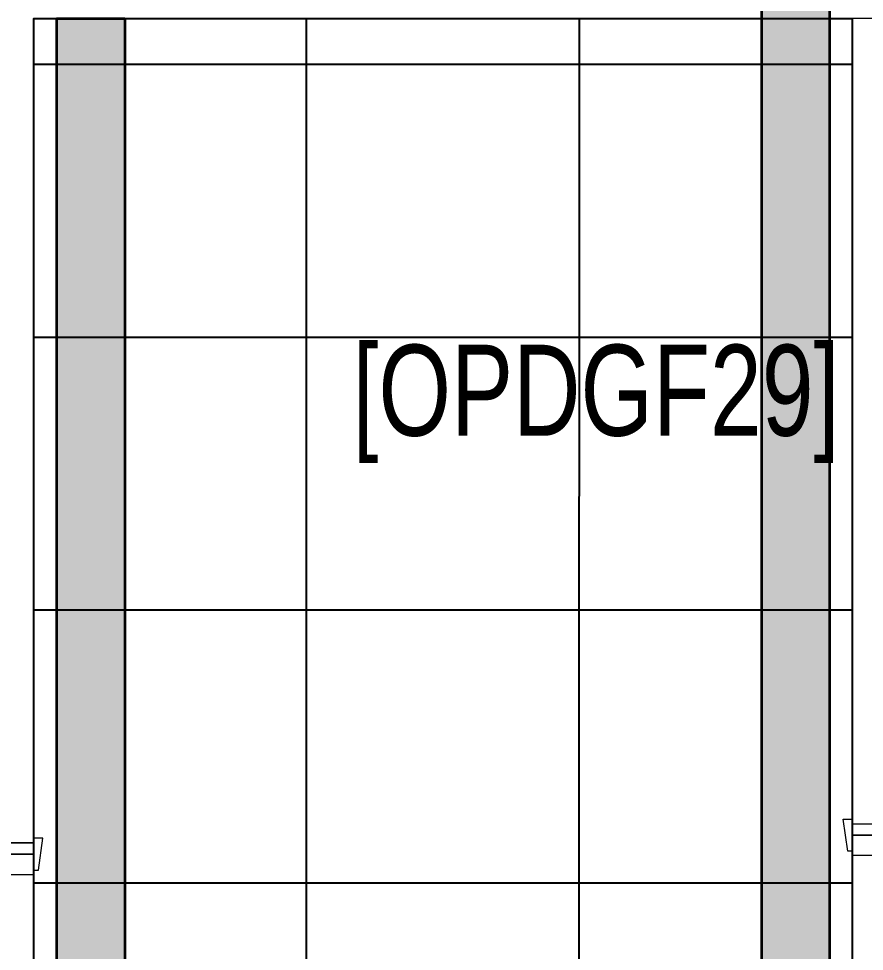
# Model space of a CAD drawing. Extents: x -509638 to 57327, y -29287 to 19916.
# Drawn here: x 33043 to 34902, y -4760 to -2710 of the extents above; entities that cross this region are included whole.
import ezdxf

# ---------------------------------------------------------------- set-up
doc = ezdxf.new("R2010")
doc.units = 0
doc.header["$LTSCALE"] = 0.25
doc.linetypes.add('DASHDOT', pattern=[25.4, 12.7, -6.35, 0, -6.35])
for name, color, linetype, lineweight in [('01-First Floor$0$72_EGR_BASE_TEXT', 252, 'Continuous', 5), ('01-First Floor$0$Walls', 251, 'Continuous', 5), ('01-First Floor$0$Wooden Joinery', 251, 'Continuous', 5), ('E-CABL-TRAY', 10, 'Continuous', 35), ('E-LITE-CLNG-CNDT', 6, 'DASHDOT', 35), ('T-CABL-TRAY', 60, 'Continuous', 35)]:
    doc.layers.add(name, color=color, linetype=linetype, lineweight=lineweight)
doc.layers.add('01-First Floor$0$FALSE CEILING', color=251, linetype='Continuous')
doc.styles.add('01-First Floor$0$X3G_ENTITY_9F38', font='swisscl.ttf', dxfattribs={"height": 0.2})

# ---------------------------------------------------------------- blocks, each defined once
blk = doc.blocks.new('01-First Floor$0$A$C72370EFE')
at = {"layer": '01-First Floor$0$Wooden Joinery'}
for p, q in [((-0.01, -0.04), (-0.02, -0.04)), ((-0.01, -0.03), (-0.01, -0.07)), ((0, -0.03), (-0.01, -0.03)), ((0.04, -0.03), (0.05, -0.03)), ((0.05, -0.03), (0.05, -0.07)), ((0.05, -0.04), (0.06, -0.04)), ((-0.01, -0.06), (-0.02, -0.06)), ((0.05, -0.06), (0.06, -0.06)), ((-0.05, -0.07), (-0.05, -0.16)), ((-0.03, -0.07), (-0.03, -0.16)), ((0, -0.07), (-0.01, -0.07)), ((0.04, -0.07), (0.05, -0.07)), ((0.07, -0.07), (0.07, -0.16)), ((0.09, -0.07), (0.09, -0.16)), ((-0.01, -0.17), (-0.02, -0.17)), ((-0.01, -0.17), (-0.01, -0.19)), ((0.05, -0.17), (0.06, -0.17)), ((0.05, -0.17), (0.05, -0.19)), ((-0.01, -0.19), (-0.02, -0.19)), ((0.05, -0.19), (0.06, -0.19))]:
    blk.add_line(p, q, dxfattribs=at)
for centre, radius, start, end in [((-0.02, -0.07), 0.03, 90, 180), ((0.06, -0.07), 0.03, 0, 90), ((-0.02, -0.07), 0.01, 90, 180), ((0.06, -0.07), 0.01, 0, 90), ((-0.02, -0.16), 0.03, 180, 270), ((-0.02, -0.16), 0.01, 180, 270), ((0.06, -0.16), 0.01, 270, 0), ((0.06, -0.16), 0.03, 270, 0)]:
    blk.add_arc(centre, radius, start, end, dxfattribs=at)
blk = doc.blocks.new('01-First Floor$0$A$C5DAD61B4')
at = {"layer": '01-First Floor$0$Wooden Joinery'}
for points in [[(80, 959.1), (80, 969.1), (10, 979.1), (10, 959.1)], [(940, 959.1), (940, 969.1), (1010, 979.1), (1010, 959.1)], [(70, 859.1), (70, 849.1), (0, 839.1), (0, 859.1)], [(120, 859.1), (120, 0), (80, 0), (80, 859.1)], [(950, 859.1), (950, 849.1), (1020, 839.1), (1020, 859.1)]]:
    blk.add_lwpolyline(points, close=True, dxfattribs=at)
for points in [[(45, 859.1), (45, 959.1), (20, 959.1), (20, 859.1), (45, 859.1)], [(45, 859.1), (80, 859.1), (80, 899.1), (90, 899.1), (90, 959.1), (45, 959.1), (45, 859.1)], [(975, 859.1), (940, 859.1), (940, 899.1), (930, 899.1), (930, 959.1), (975, 959.1), (975, 859.1)], [(975, 859.1), (975, 959.1), (1000, 959.1), (1000, 859.1), (975, 859.1)]]:
    blk.add_lwpolyline(points, dxfattribs=at)
blk.add_arc((80, 859.1), 860, 272.666, 0, dxfattribs=at)
at = {"layer": '01-First Floor$0$Wooden Joinery', "xscale": 999.9999999998854, "yscale": 999.9999999998854, "zscale": 999.9999999998854, "rotation": 180}
blk.add_blockref('01-First Floor$0$A$C72370EFE', (120, 0), dxfattribs=at)
blk = doc.blocks.new('01-First Floor')
at = {"layer": '01-First Floor$0$FALSE CEILING', "linetype": 'Continuous'}
for p, q in [((33676, -12830), (33676, -2710)), ((34274.3, -12760.7, 0), (34276, -2710)), ((33076, -2810), (34876, -2810)), ((33076, -3410), (34876, -3410)), ((33076, -4010), (34876, -4010)), ((33076, -4610), (34876, -4610))]:
    blk.add_line(p, q, dxfattribs=at)
at = {"layer": '01-First Floor$0$FALSE CEILING'}
blk.add_lwpolyline([(34199.4, -12830), (33076, -12830), (33076, -2710), (34876, -2710), (34876, -12830), (34797.1, -12830)], dxfattribs=at)
at = {"layer": '01-First Floor$0$Walls'}
for p, q in [((33076, -2710), (33076, -4521.8)), ((42876, -2710), (34876, -2710)), ((34876, -2710), (34876, -4480)), ((34876, -4480), (34976, -4480)), ((32976, -4521.8), (33076, -4521.8))]:
    blk.add_line(p, q, dxfattribs=at)
at = {"layer": '01-First Floor$0$Wooden Joinery'}
for p, rotation in [((35835.1, -5480), 90.00000000000001), ((32116.9, -4501.8), 270)]:
    blk.add_blockref('01-First Floor$0$A$C5DAD61B4', p, dxfattribs=dict(at, rotation=rotation))
at = {"layer": '01-First Floor$0$72_EGR_BASE_TEXT', "insert": (34312.4, -3426.9, 0), "char_height": 200, "attachment_point": 2, "style": '01-First Floor$0$X3G_ENTITY_9F38'}
blk.add_mtext('[OPDGF29]', dxfattribs=at)
blk = doc.blocks.new('*U34')
at = {"lineweight": 0}
h = blk.add_hatch(dxfattribs=at)
h.set_pattern_fill('HEX', color=253, scale=8, angle=180, style=0)
h.set_pattern_definition([(180, (-18289.8, -2e-10), (6e-13, -43.99409), [25.4, -50.8]), (300, (-18289.8, -2e-10), (38.1, 21.99705), [25.4, -50.8]), (240, (-18315.2, -2e-10), (38.1, -21.99705), [25.4, -50.8])])
h.paths.add_polyline_path([(-10806.4, 150), (-10806.4, 0), (0, 0), (0, 150)])
at = {"color": 0}
for p, q in [((0, 150), (-10806.4, 150)), ((0, 0), (-10806.4, 0))]:
    blk.add_line(p, q, dxfattribs=at)
blk = doc.blocks.new('*U43')
at = {"lineweight": 0}
h = blk.add_hatch(dxfattribs=at)
h.set_pattern_fill('HEX', color=253, scale=8, angle=180, style=0)
h.set_pattern_definition([(180, (-16914.8, -2e-10), (6e-13, -43.99409), [25.4, -50.8]), (300, (-16914.8, -2e-10), (38.1, 21.99705), [25.4, -50.8]), (240, (-16940.2, -2e-10), (38.1, -21.99705), [25.4, -50.8])])
h.paths.add_polyline_path([(-9431.4, 150), (-9431.4, 0), (0, 0), (0, 150)])
at = {"color": 0}
for p, q in [((0, 150), (-9431.4, 150)), ((0, 0), (0, 150)), ((0, 0), (-9431.4, 0))]:
    blk.add_line(p, q, dxfattribs=at)

msp = doc.modelspace()

# ---------------------------------------------------------------- block references
at = {"layer": 'E-CABL-TRAY', "xscale": -1, "rotation": 270}
msp.add_blockref('*U34', (34676, -1335), dxfattribs=at)
at = {"layer": 'E-LITE-CLNG-CNDT'}
msp.add_blockref('01-First Floor', (0, 0), dxfattribs=at)
at = {"layer": 'T-CABL-TRAY', "linetype": 'Continuous', "xscale": -1, "rotation": 270}
msp.add_blockref('*U43', (33126, -2710), dxfattribs=at)

doc.saveas('drawing.dxf')
